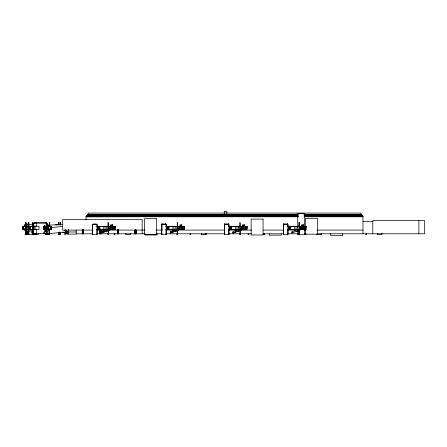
<?xml version="1.0" encoding="UTF-8"?>
<svg xmlns="http://www.w3.org/2000/svg" width="447" height="447" viewBox="0 0 447 447"><rect width="100%" height="100%" fill="white"/><g stroke="black" fill="none" stroke-linecap="round" stroke-linejoin="round"><path stroke-width="0.67" d="M299.255 234.083L299.261 222.433L298.993 234.083L298.998 230.216M32.709 234.614L32.709 233.82M33.301 234.351L35.944 234.351M35.363 234.614L35.358 233.82L35.95 233.82L33.296 234.083M35.944 234.083L35.944 234.614M59.68 233.557L59.669 234.083L59.87 233.82M27.401 234.088L27.412 233.557M43.935 229.512L44.08 226.104L43.985 229.512M44.348 229.585L44.08 226.216M44.437 226.104C44.169 237.983 44.432 219.097 44.471 227.534M48.047 234.083L48.058 233.557M47.885 229.646L47.98 226.473L47.594 226.338L47.885 229.646L47.98 226.473M47.885 229.518L47.98 226.601M50.807 228.803L50.807 226.473L51.193 226.601L51.098 229.518L45.639 229.518L43.437 232.96L44.387 232.96L46.589 229.518M51.226 229.518L51.321 226.473L50.936 226.338M32.407 229.518L32.57 226.176M33.514 229.518L33.285 226.109L33.162 229.585M86.103 219.924C85.885 218.203 85.612 214.716 88.227 214.661L298.138 214.661M44.074 226.104L44.169 229.585M44.197 226.104L44.102 229.512M98.368 229.585L98.005 226.104L97.63 229.512L97.999 226.216L98.407 229.512L98.748 226.104L99.122 229.585L99.497 226.104L99.865 229.512M166.765 229.512L167.172 226.176M167.167 226.176L167.513 229.585L167.876 226.104L168.228 229.512L168.625 226.104L169 229.512M229.479 229.512C230.138 219.198 229.948 236.53 230.63 226.176C231.16 236.603 231.127 219.131 231.719 229.512M288.488 229.512C289.114 219.131 288.997 236.625 289.611 226.104C290.22 236.625 290.109 219.131 290.729 229.512M113.773 229.518L114.968 229.646L115.365 226.473L113.773 226.338L113.773 229.646M244.962 229.518L246.822 229.646L247.219 226.473L245.621 226.338L245.626 229.646M304.63 229.518L305.832 229.646L306.229 226.473L304.63 226.338L304.63 229.646M114.963 229.646L115.36 226.473M184.499 226.601L182.247 226.473L182.247 229.518C184.784 231.25 185.857 225.266 182.907 226.338L182.907 229.646M246.817 229.646L247.219 226.473L244.962 226.473M305.821 229.646L306.223 226.473M44.348 229.479L44.298 226.411M298.155 216.778L86.103 216.778L86.21 216.124L298.099 216.124M33.285 226.109C33.044 236.642 33.056 218.985 32.76 229.585L32.76 234.619L33.62 234.619L33.609 229.585M46.332 233.82L49.539 233.82M46.46 234.351L46.46 234.083M49.539 234.614L45.583 234.619L45.583 233.826L47.03 233.82L47.03 234.614L46.264 234.614L46.264 233.82M25.714 233.826L25.591 234.088L28.826 234.088L28.697 233.826M28.697 234.619L28.826 234.357L25.591 234.357L25.714 234.619M99.122 229.479L98.748 226.216M58.585 233.82L58.356 234.083L58.87 233.82M45.616 234.088L45.879 233.826M46.108 234.619L46.41 234.357M101.056 231.769L110.18 228.322M101.173 231.769L110.297 228.322M101.056 233.094L110.18 229.646L110.219 226.249M101.173 233.094L110.297 229.518L101.173 232.96M179.431 228.322L170.307 231.769L170.307 233.094L179.431 229.646L170.19 233.094L170.19 231.769L179.314 228.322L179.314 229.646M179.314 229.518L170.307 232.96M242.151 228.322L232.904 231.769L232.904 233.094L242.034 229.646L242.073 226.249M301.161 228.322L291.913 231.769L291.913 233.094L301.038 229.518M23.21 228.803L23.21 226.473L22.467 226.607L22.652 229.518L24.898 229.389M23.099 229.518L22.534 229.652L22.35 226.473L23.099 226.344L23.099 228.886M26.021 229.389L25.462 229.518L25.272 226.607L26.244 226.473M25.39 226.473L26.138 226.344L26.138 229.518L25.574 229.652L25.39 226.473L25.58 233.557L28.831 233.557L28.831 222.438L28.452 222.438L28.452 233.032M50.857 227.579L62.535 226.439M64.474 232.105L46.644 233.848L46.326 230.624M65.787 231.971L68.575 231.702L68.385 229.769M46.801 225.4L48.175 225.299M49.544 225.199L62.597 224.238M86.131 216.449L298.082 216.203M304.357 216.192L362.919 216.124L363.025 233.798M86.103 216.778L298.076 216.281M304.351 216.264L362.919 216.124L363.025 216.778L304.429 216.778M304.418 214.661L360.902 214.661L362.148 215.068L362.919 216.124L304.373 216.124M87.567 214.767L298.115 214.767M304.055 214.689L361.562 214.767M87.26 214.89L297.747 214.89M304.016 214.89L361.869 214.89M86.981 215.068L297.898 215.068M304.183 215.068L362.148 215.068M86.724 215.281L298.194 215.281M304.474 215.281L362.405 215.281M86.511 215.532L297.775 215.532M304.049 215.532L362.618 215.532M86.338 215.817L297.87 215.817M304.15 215.817L362.791 215.817M363.025 221.539L372.954 221.539M49.338 222.433L49.69 222.433L49.623 226.204M46.287 222.634L34.38 222.634L34.38 223.215M33.793 222.885L36.442 222.885L36.442 226.249M25.3 224.014L27.949 224.014M93.3 224.014L96.373 224.014M162.434 224.014L165.513 224.014M225.148 224.014L228.227 224.014M284.158 224.014L287.237 224.014M24.926 224.282L33.905 224.282M33.318 224.947L33.396 225.942M55.545 224.947L57.423 224.947M25.837 225.785L28.58 225.785M32.849 225.78L34.033 225.78M46.466 225.78L49.405 225.78M31.256 226.227L35.123 226.227L35.123 229.585M23.546 226.255L38.984 226.238L38.984 229.585L31.256 229.585M43.677 226.271L50.746 226.249M96.72 226.271L97.664 226.271L97.658 229.585L96.72 229.585M113.767 226.249L99.86 226.311L99.86 229.562M165.859 226.271L166.798 226.271L166.792 229.585L165.859 229.585M182.901 226.249L168.994 226.311L168.994 229.562M228.573 226.271L229.518 226.271L229.512 229.585L228.573 229.585M245.621 226.249L231.708 226.311L231.708 229.562M287.583 226.271L288.527 226.271L288.516 229.585L287.583 229.585M304.625 226.249L290.718 226.311L290.718 229.562M27.301 226.411L34.028 226.338M47.511 226.338L51.271 226.338L51.271 229.646L46.84 229.646M113.773 226.338L114.438 226.338L114.432 229.646L109.861 229.646M182.907 226.338L183.572 226.338L183.566 229.646L179.001 229.646M245.626 226.338L246.291 226.338L246.286 229.646L241.715 229.646M304.63 226.338L305.301 226.338L305.295 229.646L300.725 229.646M25.501 226.473L22.35 226.473L22.534 229.652L27.53 229.652L27.53 226.255M32.251 226.489L33.385 226.489L33.385 229.384L32.251 229.384M47.768 226.473L51.321 226.473L51.226 229.646L50.807 229.384M113.108 226.473L115.365 226.601M22.467 226.607L26.06 226.607M46.84 226.601L47.253 226.601M47.896 226.601L51.193 226.601M110.219 226.601L112.052 226.601L112.052 229.646M113.773 226.601L114.432 226.601M179.353 226.601L181.186 226.601L181.186 229.646M182.907 226.601L183.572 226.601M242.073 226.601L243.906 226.601L243.906 229.646M245.626 226.601L246.286 226.601M301.077 226.601L302.915 226.601L302.915 229.646M304.63 226.601L305.301 226.601M22.942 228.328L23.657 228.328L23.657 229.518M25.753 228.328L24.579 228.328L24.574 229.652M47.93 228.322L48.315 228.322L48.315 229.518M51.014 228.322L49.729 228.322L49.729 229.518M113.907 228.322L114.432 228.322M304.765 228.322L305.295 228.322M48.337 229.384L49.572 229.384M108.085 229.378L97.524 229.378L97.524 226.484L109.403 226.484L109.403 228.803M177.878 229.378L166.664 229.378L166.664 226.484L178.537 226.484L178.537 228.803M239.938 229.378L229.378 229.378L229.378 226.484L241.257 226.484L241.257 228.803M298.942 229.378L288.388 229.378L288.388 226.484L300.261 226.484L300.261 228.803M27.301 229.484L32.882 229.484L32.882 226.411M108.688 229.479L98.793 229.479L98.793 226.411L110.672 226.411L110.672 228.864M177.828 229.479L167.927 229.479L167.927 226.411L179.806 226.411L179.806 228.864M240.542 229.479L230.646 229.479L230.646 226.411L242.52 226.411L242.52 228.864M299.551 229.479L289.656 229.479L289.656 226.411L301.529 226.411L301.529 228.864M22.652 229.518L33.966 229.585L33.966 226.277M43.677 229.585L45.08 229.585M107.381 229.562L99.837 229.512L99.497 226.216M109.431 229.562L112.13 229.518M113.108 229.518L114.432 229.518M168.972 229.512L176.515 229.562M177.884 229.562L181.264 229.518M231.691 229.512L239.234 229.562M241.285 229.562L243.984 229.518M290.695 229.512L298.238 229.562M300.295 229.562L302.993 229.518M305.301 229.518L303.971 229.518L303.971 226.473L306.229 226.601M28.681 229.797L30.307 229.797L30.307 231.149L26.462 231.149L26.462 229.797M176.626 229.797L173.168 229.797L173.168 231.144M25.837 230.088L28.58 230.088M46.466 230.088L49.405 230.088M92.792 230.088L62.697 230.088L62.697 219.494L142.152 219.494L142.152 233.798M96.848 230.088L104.609 230.088M108.09 230.088L144.94 230.088M156.087 230.088L162.362 230.088M165.843 230.088L173.509 230.088M176.99 230.088L224.372 230.088M228.551 230.088L236.217 230.088M239.698 230.088L251.544 230.088M263.389 230.088L283.594 230.088M287.773 230.088L295.439 230.088M304.496 230.088L305.888 230.088M317.04 230.088L363.025 230.088M64.245 230.322L65.569 230.322M45.695 231.144L48.969 231.144L48.969 229.797M105.414 231.144L107.498 231.144M174.553 231.144L176.632 231.144M237.268 231.144L239.346 231.144M296.277 231.144L298.356 231.144M68.575 231.702L68.33 229.769M67.983 231.987L76.325 231.987M49.405 233.027L46.466 233.027L46.466 222.433M58.652 233.027L60.317 233.027M233.027 232.96L242.151 229.518L233.027 233.094L233.027 231.769M32.849 233.557L32.558 233.557L32.558 230.216M45.84 233.557L49.69 233.557L49.623 229.546M108.397 233.557L108.129 234.083L108.135 222.433L108.392 234.083M177.532 233.557L177.269 234.083L177.269 222.433L177.532 234.083M240.251 233.557L239.983 234.083L239.989 222.433L240.246 234.083M47.114 233.68L33.559 233.68L33.559 223.215L47.114 223.215L47.114 226.009M58.356 233.82L59.334 233.82M65.452 233.798L66 233.798L66 230.088L65.977 233.798M92.792 233.798L76.107 233.798L76.107 230.088M96.965 233.798L144.94 233.798M156.087 233.798L162.362 233.798M165.843 233.798L224.372 233.798M228.551 233.798L251.544 233.798M263.389 233.798L283.594 233.798M287.773 233.798L298.227 233.798M304.496 233.798L305.938 233.82L305.949 234.614L305.145 234.614L305.145 233.82M317.04 233.798L424.65 233.798L424.65 220.555L372.792 220.555L372.792 233.798M66.363 233.937L68.195 233.937M76.325 234.133L67.983 234.133L67.983 231.557M45.583 234.357L45.879 234.619M45.728 234.357L46.024 234.619M305.413 234.351L305.413 233.557M24.926 234.614L38.358 234.614L38.353 233.233M58.3 232.731L58.3 234.619L59.334 234.614L59.3 233.557M177.006 234.614L177.006 233.82L176.995 234.614L177.8 234.614L177.794 233.82M263.009 234.614L264.283 234.614L264.283 233.233M316.722 234.614L321.304 234.614L321.304 233.233M58.3 234.619L59.255 234.619M64.245 234.787L65.569 234.787M145.158 234.977L157.076 234.977L157.076 233.597M304.63 229.384L305.832 229.518M245.621 229.384L246.817 229.518M182.907 229.384L184.097 229.518M113.773 229.384L114.963 229.518M47.723 226.473L48.108 226.601L48.013 229.518L47.723 229.384M62.926 232.166L64.77 232.96L62.569 232.295M62.569 232.166L64.77 233.094M24.574 229.518L28.865 232.965M28.083 232.965L23.797 229.652M58.814 233.82L59.049 234.083L59.077 232.105M58.87 234.614L58.356 234.351L58.585 234.614M32.938 226.109L32.81 229.585L32.648 226.176M44.382 226.104L44.471 229.512M33.296 226.176L33.458 229.518M44.208 226.176L44.281 229.512M418.878 220.555L418.878 233.798M381.978 233.233L381.978 234.614L377.397 234.614L377.397 233.233M366.657 233.82L366.657 234.614L365.853 234.614L365.853 233.82M366.389 233.557L366.389 234.351M360.902 214.661L360.902 213.074L88.227 213.074L88.227 214.661M342.625 233.597L342.625 235.67L330.707 235.67L330.707 233.597M321.175 233.233L321.175 234.614M305.541 226.595L305.541 218.309L317.459 218.309L317.459 234.2L305.541 234.2L305.541 227.981M304.351 226.573L304.351 213.588L297.73 213.588L297.73 226.573M304.351 229.311L304.351 234.776L297.73 234.776L297.73 230.674M303.915 226.249L303.915 229.646M303.306 224.947L303.306 225.942M303.088 224.947L303.088 225.942M302.915 225.925L302.915 226.243M302.854 225.925L302.854 226.243M302.798 224.947L302.798 225.942M302.792 226.601L302.775 229.646M302.379 225.925L302.401 226.243M301.714 224.947L301.714 225.942M301.658 226.311L301.658 228.914M301.217 226.601L301.217 228.322M301.077 226.249L301.038 229.646M298.993 222.433L298.993 226.311M297.87 229.54L294.891 229.797L294.891 231.144M292.031 231.769L292.031 233.094M287.952 226.35L287.952 224.282L283.364 224.282L283.364 234.614L287.952 234.614L287.952 229.792M287.846 224.282L287.846 234.614M287.561 224.282L287.561 224.617M287.427 223.232L287.427 224.617M283.75 224.282L283.75 224.617M283.705 223.232L283.705 224.617M283.493 224.282L283.493 234.614M281.191 233.781L281.191 235.161L269.273 235.161L269.273 233.781M264.149 233.233L264.149 234.614M248.923 233.82L248.923 234.614L248.124 234.614L248.124 233.82M244.911 226.249L244.911 229.646M244.297 224.947L244.297 225.942M244.079 224.947L244.079 225.942M243.906 225.925L243.906 226.243M243.788 224.947L243.844 226.243M243.788 226.601L243.788 228.428M243.766 228.322L243.766 229.646M243.375 225.925L243.397 226.243M242.704 224.947L242.704 225.942M242.654 226.311L242.654 228.914M242.565 226.601L242.565 228.428M242.207 226.601L242.207 228.322M240.508 233.82L240.508 234.614L239.715 234.614L239.715 233.82M238.86 229.54L235.887 229.797L235.887 231.144M228.942 226.35L228.942 224.282L224.355 224.282L224.355 234.614L228.942 234.614L228.942 229.792M228.836 224.282L228.836 234.614M228.551 224.282L228.551 224.617M228.417 223.232L228.417 224.617M226.869 213.727L226.869 211.33L224.238 211.33L224.238 213.727M224.696 223.232L224.746 224.617M224.489 224.282L224.489 234.614M206.112 233.233L206.112 234.614L201.524 234.614L201.524 233.233M205.983 233.233L205.983 234.614M201.631 233.233L201.631 234.614M190.752 233.82L190.746 234.614L189.953 234.614L189.958 233.82M182.192 226.249L182.192 229.646M181.365 224.947L181.365 225.942M181.186 225.925L181.186 226.243M181.13 225.925L181.13 226.243M181.074 224.947L181.069 226.243M181.069 226.601L181.046 229.646M180.985 225.925L180.985 226.243M180.655 225.925L180.677 226.243M179.934 226.311L179.934 228.914M179.493 226.601L179.493 228.322M179.353 226.249L179.353 228.428M166.223 226.35L166.223 224.282L161.641 224.282L161.641 234.614L166.223 234.614L166.223 229.792M166.122 224.282L166.122 234.614M165.837 224.282L165.837 224.617M165.697 223.232L165.697 224.617M162.026 224.282L162.026 224.617M161.976 223.232L161.976 230.216M161.769 224.282L161.769 234.614M136.123 230.088L136.123 233.798M136.067 230.088L136.067 233.798M136 230.088L136 233.798M135.922 230.088L135.922 233.798M135.832 230.088L135.832 233.798M135.737 230.088L135.737 233.798M135.637 230.088L135.637 233.798M135.53 230.088L135.53 233.798M135.43 230.088L135.43 233.798M135.329 230.088L135.329 233.798M135.234 230.088L135.234 233.798M135.145 230.088L135.145 233.798M135.067 230.088L135.067 233.798M135 230.088L134.944 233.798M134.905 230.088L134.905 233.798M130.379 233.233L130.379 234.614L125.797 234.614L125.797 233.233M118.639 230.088L118.617 233.798M118.578 230.088L118.522 233.798M118.455 230.088L118.455 233.798M118.377 230.088L118.377 233.798M118.287 230.088L118.287 233.798M118.192 230.088L118.192 233.798M118.092 230.088L118.092 233.798M117.986 230.088L117.986 233.798M117.885 230.088L117.885 233.798M117.779 230.088L117.779 233.798M117.684 230.088L117.684 233.798M117.595 230.088L117.595 233.798M117.516 230.088L117.516 233.798M117.449 230.088L117.449 233.798M117.332 230.088L117.354 233.798M115.019 233.82L115.019 234.614L114.22 234.614L114.22 233.82M114.75 233.557L114.488 234.351L114.488 233.557M113.057 226.249L113.057 229.646M112.443 224.947L112.443 225.942M112.225 224.947L112.225 225.942M112.052 225.925L112.052 226.243M111.934 224.947L111.99 226.243M111.934 226.601L111.912 229.646M110.85 224.947L110.85 225.942M110.8 226.311L110.8 228.914M110.711 226.601L110.711 228.428M110.359 226.601L110.359 228.322M108.66 233.82L108.655 234.614L107.861 234.614L107.867 233.82M107.006 229.54L104.034 229.797L104.034 231.144M101.1 230.088L101.1 233.798M101.067 230.088L101.067 233.798M100.977 230.088L100.977 233.798M100.826 230.088L100.826 233.798M100.743 230.088L100.743 233.798M100.642 230.088L100.642 233.798M100.541 230.088L100.541 233.798M100.441 230.088L100.441 233.798M100.335 230.088L100.335 233.798M100.234 230.088L100.234 233.798M100.139 230.088L100.139 233.798M100.05 230.088L100.05 233.798M99.904 230.088L99.972 233.798M99.849 233.798L99.81 230.088L99.787 233.798M97.088 226.35L97.088 224.282L92.501 224.282L92.501 234.614L97.088 234.614L97.088 229.792M96.982 224.282L96.982 234.614M96.703 224.282L96.703 224.617M92.892 224.282L92.892 224.617M92.635 224.282L92.635 234.614M83.522 230.088L83.522 233.798M83.483 230.088L83.483 233.798M83.36 230.088L83.36 233.798M83.282 230.088L83.282 233.798M83.192 230.088L83.192 233.798M83.097 230.088L83.097 233.798M82.997 230.088L82.997 233.798M82.891 230.088L82.891 233.798M82.79 230.088L82.79 233.798M82.689 230.088L82.689 233.798M82.594 230.088L82.594 233.798M82.505 230.088L82.505 233.798M82.427 230.088L82.427 233.798M82.304 230.088L82.36 233.798M82.237 230.088L82.265 233.798M67.899 231.87L67.899 233.965M65.882 230.088L65.815 233.798M65.737 230.088L65.737 233.798M65.648 230.088L65.648 233.798M65.553 230.088L65.553 233.798M60.457 224.869L60.457 222.433L60.088 222.433L60.088 224.897M60.457 232.216L60.457 233.557L58.512 233.557L58.512 232.216M60.317 222.433L60.317 224.897M60.228 222.433L60.228 224.869M60.228 232.216L60.228 233.557M59.92 233.82L59.92 234.614M59.529 233.557L59.529 234.083M59.44 233.557L59.44 234.083M59.255 232.105L59.255 233.988M58.881 224.897L58.881 222.433L58.512 222.433L58.512 224.869M58.741 222.433L58.741 224.869M58.753 232.731L58.753 234.619M58.652 222.433L58.652 224.897M58.641 233.82L58.641 234.614M58.44 232.731L58.44 234.619M51.014 226.601L51.014 229.518M49.405 222.433L49.343 226.311M49.343 229.557L49.338 233.027M49.41 233.82L49.41 234.614M49.086 225.925L49.086 226.243M49.03 233.82L49.03 234.614M48.689 225.925L48.678 226.243M48.606 225.925L48.611 226.243M48.108 233.557L48.108 234.083M47.958 224.947L47.958 225.942M47.823 233.557L47.762 234.083M47.673 226.338L47.673 229.646M47.544 226.249L47.511 229.646M47.064 223.215L47.064 226.009M47.075 226.311L47.075 228.914M47.064 230.887L47.064 233.68M46.957 226.601L46.957 229.646M46.84 233.82L46.84 234.614M46.533 233.027L46.533 222.433L45.84 222.438L45.857 222.869M46.46 233.82L46.522 234.619M46.298 222.438L46.287 223.215M46.181 222.433L46.181 228.881M46.248 230.216L46.181 233.557M46.102 222.438L46.119 222.869M46.114 228.942L46.114 226.981L45.348 226.981L45.348 228.942M46.019 222.438L46.035 222.869M45.851 228.322L45.851 229.646M45.728 233.826L45.728 234.619M45.639 228.322L45.639 229.646M45.616 233.826L45.616 234.619M44.432 226.311L44.432 229.562M44.097 227.64L44.097 229.378M43.901 226.271L43.901 229.585M36.442 229.613L36.442 233.652M36.106 222.863L36.101 222.433L35.81 222.863M34.43 222.634L34.43 223.215M34.184 233.557L34.184 234.083M33.782 226.227L33.782 229.585M33.609 223.215L33.609 226.702M33.413 229.585L33.413 234.619M33.318 229.585L33.318 234.619L33.301 233.82M32.966 229.585L32.966 234.619M32.849 226.311L32.849 222.433L32.558 222.433L32.558 226.204M32.849 230.317L32.849 233.027M32.497 226.316L32.497 229.568M32.452 229.646L32.38 232.96L31.435 232.96L31.502 229.646M28.709 222.438L28.709 233.557M28.574 222.438L28.574 233.032L25.837 233.032L25.837 229.562M28.452 233.826L28.452 234.619M28.301 233.826L28.301 234.619M27.273 233.557L27.273 234.088M27.083 224.282L27.083 224.617M27.138 233.557L27.138 234.088M27.016 233.557L27.016 234.088M26.295 229.652L26.295 226.344L22.708 226.344L22.708 229.652M26.06 226.473L26.06 229.518M26.11 233.826L26.11 234.619M25.982 225.942L25.965 222.438L25.58 222.438L25.58 224.875M25.982 226.344L26.043 233.233M25.837 222.438L25.837 226.316M25.702 222.438L25.725 226.249M25.753 226.607L25.753 229.518M25.702 230.216L25.702 232.893M25.244 225.931L25.267 226.249M24.557 224.953L24.557 225.942M23.373 226.607L23.373 228.356M23.255 226.473L23.255 228.356M22.942 226.607L22.942 229.518M34.492 233.557L34.475 234.083L34.475 233.557M184.494 226.473L184.097 229.646L184.499 226.473M156.372 218.639L144.454 218.639L144.454 234.53L156.372 234.53L156.372 218.639M263.06 219.086L251.141 219.086L251.141 234.977L263.06 234.977L263.06 219.086M26.356 224.953L24.49 224.953L24.49 225.942L26.356 225.942L26.356 224.953M49.762 224.947L47.812 224.947L47.812 225.942L49.762 225.942L49.762 224.947M112.655 224.947L110.772 224.947L110.772 225.942L112.655 225.942L112.655 224.947M181.795 224.947L179.906 224.947L179.906 225.942L181.795 225.942L181.795 224.947M244.509 224.947L242.626 224.947L242.626 225.942L244.509 225.942L244.509 224.947M303.519 224.947L301.636 224.947L301.636 225.942L303.519 225.942L303.519 224.947M106.911 226.981L103.732 226.981L103.732 228.942L106.911 228.942L106.911 226.981M176.045 226.981L172.872 226.981L172.872 228.942L176.045 228.942L176.045 226.981M238.765 226.981L235.586 226.981L235.586 228.942L238.765 228.942L238.765 226.981M297.775 226.981L294.595 226.981L294.595 228.942L297.775 228.942L297.775 226.981M30.692 226.981L29.2 226.981L29.2 228.948L30.692 228.948L30.692 226.981M26.485 233.826L25.591 233.826L25.591 234.619L26.485 234.619L26.485 233.826M28.826 233.826L27.932 233.826L27.932 234.619L28.826 234.619L28.826 233.826M49.6 233.82L48.84 233.82L48.84 234.614L49.6 234.614L49.6 233.82M60.619 233.82L59.635 233.82L59.635 234.614L60.619 234.614L60.619 233.82M299.524 233.82L298.725 233.82L298.725 234.614L299.524 234.614L299.518 233.82M60.099 234.083L58.87 234.351L60.099 234.083M111.543 226.243L111.543 225.925L111.521 226.243"/></g></svg>
